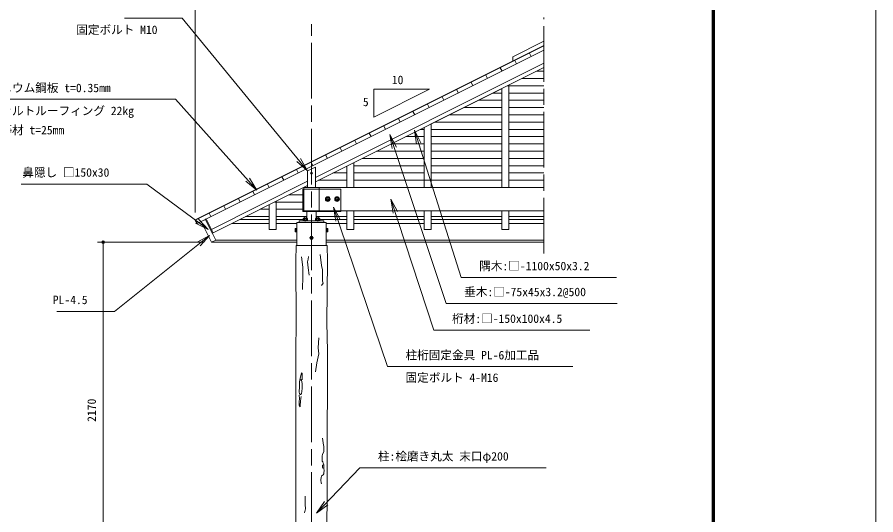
# Model space of a CAD drawing. Units: millimetres at full size, sheet at 1:50, with parts at other scales. Extents: x -1000 to 22000, y -750 to 15600.
# Drawn here: x 12764 to 22000, y 4620 to 9979 of the extents above; entities that cross this region are included whole.
import ezdxf
from ezdxf.enums import TextEntityAlignment as Align

# ---------------------------------------------------------------- set-up
doc = ezdxf.new("R2010")
doc.units = ezdxf.units.MM
doc.header["$LTSCALE"] = 50
doc.linetypes.add('CHAIN', pattern=[18.5, 12, -1.5, 3.5, -1.5])
for name, color, linetype, lineweight in [('D-BMK', 2, 'CHAIN', 13), ('D-STR', 1, 'Continuous', 13), ('D-STR-DIM', 7, 'Continuous', 13), ('D-STR-HTXT', 7, 'Continuous', 13), ('D-STR-TXT', 7, 'Continuous', 13), ('D-TTL', 7, 'Continuous', 70), ('V-nasSTD', 5, 'Continuous', 13)]:
    doc.layers.add(name, color=color, linetype=linetype, lineweight=lineweight)
doc.styles.add('ＭＳ ゴシック', font='')
doc.styles.get('ＭＳ ゴシック').set_extended_font_data('MS Gothic')

# ---------------------------------------------------------------- blocks, each defined once
blk = doc.blocks.new('filled_dot')
at = {"color": 0, "linetype": 'Continuous', "lineweight": -2, "const_width": 1.25}
blk.add_lwpolyline([(-0.625, 0, 1), (0.625, 0, 1)], format="xyb", close=True, dxfattribs=at)
blk = doc.blocks.new('open_arrow')
at = {"color": 0, "linetype": 'Continuous', "lineweight": -2}
blk.add_lwpolyline([(7.5, 1.25), (0, 0), (7.5, -1.25)], dxfattribs=at)

msp = doc.modelspace()

# ---------------------------------------------------------------- linework, layer by layer
at = {"layer": 'D-BMK'}
for p, q in [((15930.19, 3553.11), (15930.19, 9904.27)), ((18430.19, 7433.66), (18430.19, 9974.36))]:
    msp.add_line(p, q, dxfattribs=at)
at = {"layer": 'D-STR'}
for p, q in [((18096.86, 9553.02), (18430.19, 9719.68)), ((14678.7, 7797.35), (18428.7, 9672.35)), ((14680.19, 7794.37), (18430.19, 9669.37)), ((14698.82, 7757.1), (18430.19, 9622.79)), ((18096.86, 9502.7), (18096.86, 9553.02)), ((18117.14, 9512.85), (18135.77, 9475.58)), ((18273.67, 9591.11), (18292.3, 9553.84)), ((15971.86, 8253.87), (18430.19, 9483.03)), ((15971.86, 8207.28), (18430.19, 9436.45)), ((17960.62, 9434.58), (17979.25, 9397.32)), ((17804.09, 9356.32), (17822.72, 9319.05)), ((18351.93, 9397.32), (18430.19, 9397.32)), ((17647.57, 9278.06), (17666.2, 9240.79)), ((18038.88, 9240.79), (18430.19, 9240.79)), ((18051.02, 8144.78), (18051.02, 9246.86)), ((18195.4, 9319.05), (18430.19, 9319.05)), ((15971.86, 8207.28), (17966.8, 9204.75)), ((16599.58, 9203.92), (17199.58, 9203.92)), ((16599.58, 9203.92), (16599.58, 8903.92)), ((16599.58, 8903.92), (17199.58, 9203.92)), ((17491.04, 9199.8), (17509.68, 9162.53)), ((17882.35, 9162.53), (17976.02, 9162.53)), ((17976.02, 9209.36), (17976.02, 8144.78)), ((18051.02, 9162.53), (18430.19, 9162.53)), ((17334.52, 9121.53), (17353.15, 9084.27)), ((17725.83, 9084.27), (17976.02, 9084.27)), ((18051.02, 9084.27), (18430.19, 9084.27)), ((17021.47, 8965.01), (17040.1, 8927.74)), ((17177.99, 9043.27), (17196.63, 9006)), ((17569.3, 9006), (17976.02, 9006)), ((18051.02, 9006), (18430.19, 9006)), ((16864.94, 8886.75), (16883.58, 8849.48)), ((17412.78, 8927.74), (17976.02, 8927.74)), ((18051.02, 8927.74), (18430.19, 8927.74)), ((16708.42, 8808.49), (16727.05, 8771.22)), ((17142.69, 8792.7), (17142.69, 8144.78)), ((17217.69, 8144.78), (17217.69, 8830.2)), ((17256.25, 8849.48), (17976.02, 8849.48)), ((18051.02, 8849.48), (18430.19, 8849.48)), ((16551.89, 8730.22), (16570.53, 8692.96)), ((16943.2, 8692.96), (17142.69, 8692.96)), ((17099.73, 8771.22), (17142.69, 8771.22)), ((17217.69, 8771.22), (17976.02, 8771.22)), ((17217.69, 8692.96), (17976.02, 8692.96)), ((18051.02, 8771.22), (18430.19, 8771.22)), ((18051.02, 8692.96), (18430.19, 8692.96)), ((16395.37, 8651.96), (16414, 8614.69)), ((16786.68, 8614.69), (17142.69, 8614.69)), ((17217.69, 8614.69), (17976.02, 8614.69)), ((18051.02, 8614.69), (18430.19, 8614.69)), ((16238.84, 8573.7), (16257.48, 8536.43)), ((16630.16, 8536.43), (17142.69, 8536.43)), ((17217.69, 8536.43), (17976.02, 8536.43)), ((18051.02, 8536.43), (18430.19, 8536.43)), ((15925.79, 8417.17), (15944.43, 8379.91)), ((16082.32, 8495.44), (16100.95, 8458.17)), ((16384.36, 8144.78), (16384.36, 8413.53)), ((16473.63, 8458.17), (17142.69, 8458.17)), ((17217.69, 8458.17), (17976.02, 8458.17)), ((18051.02, 8458.17), (18430.19, 8458.17)), ((15769.27, 8338.91), (15787.9, 8301.64)), ((16309.36, 8376.03), (16309.36, 8144.78)), ((16384.36, 8379.91), (17142.69, 8379.91)), ((17217.69, 8379.91), (17976.02, 8379.91)), ((18051.02, 8379.91), (18430.19, 8379.91)), ((15612.74, 8260.65), (15631.38, 8223.38)), ((16004.06, 8223.38), (16309.36, 8223.38)), ((16160.58, 8301.64), (16309.36, 8301.64)), ((16384.36, 8301.64), (17142.69, 8301.64)), ((16384.36, 8223.38), (17976.02, 8223.38)), ((17217.69, 8301.64), (17976.02, 8301.64)), ((18051.02, 8301.64), (18430.19, 8301.64)), ((18051.02, 8223.38), (18430.19, 8223.38)), ((14853.11, 7694.49), (15888.52, 8212.2)), ((14871.75, 7657.23), (15888.52, 8165.61)), ((15456.22, 8182.39), (15474.85, 8145.12)), ((16246.86, 8128.11), (15836.86, 8128.11)), ((15836.86, 7884.78), (15836.86, 8128.11)), ((18430.19, 8144.78), (16013.52, 8144.78)), ((16246.86, 8128.11), (16246.86, 7884.78)), ((15299.69, 8104.12), (15318.33, 8066.86)), ((15691.01, 8066.86), (15836.86, 8066.86)), ((16082.11, 8019.78), (16093.66, 8039.78)), ((16093.66, 8039.78), (16116.75, 8039.78)), ((16105.2, 8045.78), (16105.2, 7993.78)), ((16116.75, 8039.78), (16128.3, 8019.78)), ((16182.11, 8019.78), (16193.66, 8039.78)), ((16193.66, 8039.78), (16216.75, 8039.78)), ((16205.2, 8045.78), (16205.2, 7993.78)), ((16216.75, 8039.78), (16228.3, 8019.78)), ((14986.65, 7947.6), (15005.28, 7910.33)), ((15143.17, 8025.86), (15161.8, 7988.59)), ((15534.48, 7988.59), (15836.86, 7988.59)), ((16131.2, 8019.78), (16079.2, 8019.78)), ((16093.66, 7999.78), (16082.11, 8019.78)), ((16116.75, 7999.78), (16093.66, 7999.78)), ((16128.3, 8019.78), (16116.75, 7999.78)), ((16231.2, 8019.78), (16179.2, 8019.78)), ((16193.66, 7999.78), (16182.11, 8019.78)), ((16216.75, 7999.78), (16193.66, 7999.78)), ((16228.3, 8019.78), (16216.75, 7999.78)), ((14830.12, 7869.34), (14848.75, 7832.07)), ((15377.96, 7910.33), (15476.02, 7910.33)), ((15551.02, 7910.33), (15836.86, 7910.33)), ((15836.86, 7884.78), (16246.86, 7884.78)), ((15879.77, 7811.78), (15879.77, 7894.78)), ((15980.61, 7811.78), (15980.61, 7894.78)), ((18430.19, 7894.78), (16013.52, 7894.78)), ((14680.19, 7794.37), (14698.82, 7757.1)), ((15476.02, 7801.83), (15160.94, 7801.83)), ((15221.43, 7832.07), (15476.02, 7832.07)), ((15551.02, 7832.07), (15879.77, 7832.07)), ((15840.43, 7801.83), (15551.02, 7801.83)), ((15888.52, 7790.11), (15838.52, 7790.11)), ((15838.52, 7790.11), (15838.52, 7784.78)), ((15888.52, 7784.78), (15838.52, 7784.78)), ((15840.43, 7809.61), (15844.52, 7811.78)), ((15840.43, 7790.11), (15840.43, 7809.61)), ((15882.52, 7811.78), (15844.52, 7811.78)), ((15851.98, 7790.11), (15851.98, 7809.61)), ((15863.52, 7780.45), (15863.52, 7816.11)), ((15875.07, 7790.11), (15875.07, 7809.61)), ((15886.62, 7809.61), (15882.52, 7811.78)), ((15886.62, 7790.11), (15886.62, 7809.61)), ((15888.52, 7790.11), (15888.52, 7784.78)), ((15971.86, 7790.11), (16021.86, 7790.11)), ((15971.86, 7790.11), (15971.86, 7784.78)), ((15971.86, 7784.78), (16021.86, 7784.78)), ((15973.76, 7809.61), (15977.86, 7811.78)), ((15973.76, 7790.11), (15973.76, 7809.61)), ((15977.86, 7811.78), (16015.86, 7811.78)), ((15980.61, 7832.07), (16309.36, 7832.07)), ((15985.31, 7790.11), (15985.31, 7809.61)), ((15996.86, 7780.45), (15996.86, 7816.11)), ((16008.4, 7790.11), (16008.4, 7809.61)), ((16019.95, 7809.61), (16015.86, 7811.78)), ((16019.95, 7790.11), (16019.95, 7809.61)), ((16309.36, 7801.83), (16019.95, 7801.83)), ((16021.86, 7790.11), (16021.86, 7784.78)), ((16384.36, 7832.07), (17142.69, 7832.07)), ((17142.69, 7801.83), (16384.36, 7801.83)), ((17217.69, 7832.07), (17976.02, 7832.07)), ((17976.02, 7801.83), (17217.69, 7801.83)), ((18051.02, 7832.07), (18430.19, 7832.07)), ((18430.19, 7801.83), (18051.02, 7801.83)), ((15071.5, 7757.1), (15476.02, 7757.1)), ((15551.02, 7757.1), (15771.27, 7757.1)), ((15774.61, 7686.45), (15751.28, 7686.45)), ((15756.28, 7704.73), (15754.61, 7701.49)), ((15754.61, 7701.49), (15754.61, 7671.41)), ((15756.28, 7668.17), (15754.61, 7671.41)), ((15771.28, 7704.73), (15756.28, 7704.73)), ((15771.28, 7695.59), (15756.28, 7695.59)), ((15771.28, 7677.31), (15756.28, 7677.31)), ((15771.28, 7668.17), (15756.28, 7668.17)), ((15771.28, 7704.73), (15771.28, 7668.17)), ((16085.77, 7686.45), (16109.1, 7686.45)), ((16089.1, 7704.73), (16089.1, 7668.17)), ((16089.1, 7704.73), (16104.1, 7704.73)), ((16089.1, 7695.59), (16104.1, 7695.59)), ((16089.1, 7677.31), (16104.1, 7677.31)), ((16089.1, 7668.17), (16104.1, 7668.17)), ((16089.11, 7757.1), (16309.36, 7757.1)), ((16104.1, 7704.73), (16105.77, 7701.49)), ((16104.1, 7668.17), (16105.77, 7671.41)), ((16105.77, 7701.49), (16105.77, 7671.41)), ((16384.36, 7757.1), (17142.69, 7757.1)), ((17217.69, 7757.1), (17976.02, 7757.1)), ((18051.02, 7757.1), (18430.19, 7757.1)), ((14900.07, 7578.22), (15771.27, 7578.22)), ((15950.77, 7603.12), (15909.61, 7603.12)), ((15911.91, 7603.12), (15921.05, 7618.95)), ((15921.05, 7587.28), (15911.91, 7603.12)), ((15921.05, 7618.95), (15939.33, 7618.95)), ((15939.33, 7587.28), (15921.05, 7587.28)), ((15930.19, 7623.7), (15930.19, 7582.53)), ((15939.33, 7618.95), (15948.47, 7603.12)), ((15948.47, 7603.12), (15939.33, 7587.28)), ((16089.11, 7578.22), (18430.19, 7578.22)), ((14855.35, 7555.86), (15771.27, 7555.86)), ((15763.52, 7519.78), (16096.86, 7519.78)), ((16089.11, 7555.86), (18430.19, 7555.86)), ((16049.26, 5446.17), (16058.73, 5369.07)), ((16058.73, 5369.07), (16061.43, 5358.25)), ((16061.43, 5358.25), (16062.79, 5309.56)), ((16049.26, 5270.33), (16046.55, 5255.45)), ((16061.43, 5301.44), (16049.26, 5270.33)), ((16062.79, 5309.56), (16061.43, 5301.44)), ((16046.55, 5255.45), (16046.55, 5237.87)), ((16046.55, 5237.87), (16046.55, 5224.34)), ((16046.55, 5224.34), (16046.55, 5206.76)), ((16046.55, 5206.76), (16046.55, 5198.64)), ((16046.55, 5198.64), (16051.96, 5189.18)), ((16051.96, 5189.18), (16056.02, 5178.35)), ((16056.02, 5178.35), (16060.08, 5168.89)), ((16049.26, 5156.71), (16058.73, 5158.06)), ((16049.26, 5144.54), (16049.26, 5156.71)), ((16049.26, 5131.01), (16049.26, 5144.54)), ((16050.61, 5121.54), (16049.26, 5131.01)), ((16061.43, 5126.95), (16050.61, 5121.54)), ((16058.73, 5158.06), (16061.43, 5149.95)), ((16060.08, 5168.89), (16061.43, 5158.06)), ((16061.43, 5158.06), (16062.79, 5148.6)), ((16061.43, 5149.95), (16062.79, 5140.48)), ((16062.79, 5137.78), (16061.43, 5126.95)), ((16062.79, 5148.6), (16062.79, 5137.78)), ((16062.79, 5140.48), (16062.79, 5131.01)), ((16062.79, 5131.01), (16064.14, 5114.78)), ((16064.14, 5114.78), (16065.49, 5101.25)), ((16065.49, 5089.08), (16064.14, 5079.61)), ((16065.49, 5101.25), (16065.49, 5089.08)), ((16033.03, 5017.39), (16031.68, 5001.16)), ((16031.68, 5001.16), (16031.68, 4984.93)), ((16038.44, 5039.03), (16033.03, 5017.39)), ((16046.55, 5044.44), (16038.44, 5039.03)), ((16056.02, 5051.21), (16046.55, 5044.44)), ((16061.43, 5060.68), (16056.02, 5051.21)), ((16062.79, 5071.5), (16061.43, 5060.68)), ((16064.14, 5079.61), (16062.79, 5071.5)), ((16031.68, 4984.93), (16034.38, 4972.76)), ((16034.38, 4972.76), (16035.73, 4963.29)), ((16035.73, 4963.29), (16038.44, 4952.47))]:
    msp.add_line(p, q, dxfattribs=at)
for points in [[(15971.86, 8365.67), (15888.52, 8324), (15888.52, 8144.78), (15971.86, 8144.78)], [(16013.52, 7894.78), (15846.86, 7894.78), (15846.86, 8144.78), (16013.52, 8144.78)], [(14855.35, 7555.86), (14900.07, 7578.22), (14788.27, 7801.83), (14743.55, 7779.46)], [(14871.75, 7657.23), (14862.8, 7652.75), (14788.27, 7801.83), (14797.21, 7806.3)], [(16089.11, 7769.78), (15771.27, 7769.78), (15771.27, 7519.78), (16089.11, 7519.78)], [(16063.52, 7769.78), (15796.86, 7769.78), (15796.86, 7784.78), (16063.52, 7784.78)]]:
    msp.add_lwpolyline(points, close=True, dxfattribs=at)
for points in [[(15476.02, 7959.36), (15476.02, 7694.49), (15551.02, 7694.49), (15551.02, 7996.86)], [(16309.36, 7894.78), (16309.36, 7694.49), (16384.36, 7694.49), (16384.36, 7894.78)], [(17142.69, 7894.78), (17142.69, 7694.49), (17217.69, 7694.49), (17217.69, 7894.78)], [(17976.02, 7894.78), (17976.02, 7694.49), (18051.02, 7694.49), (18051.02, 7894.78)], [(15763.52, 7519.78), (15760.51, 7357.11), (15766.93, 6690.67), (15760.78, 6383.2), (15760.78, 6019.33), (15763.24, 4883.25), (15762.94, 4103.11)], [(16089.11, 4103.11), (16097.44, 4103.11), (16095.93, 4432.42), (16098.3, 4883.25), (16097, 5483.85), (16100.77, 6019.33), (16100.77, 6383.2), (16094.62, 6690.67), (16101.04, 7357.11), (16096.86, 7519.78)], [(15832.93, 7045.38), (15836, 7189.9), (15836, 7288.29), (15823.7, 7398.98)], [(15905.39, 7200.48), (15893.09, 7280.42), (15886.94, 7344.99), (15893.09, 7372.67), (15896.17, 7403.42)], [(16022.24, 7424.52), (16037.61, 7304.6), (16046.84, 7258.48), (16049.91, 7135.49), (16056.06, 7113.97), (16037.61, 7089.37)], [(15972.8, 6160.73), (15986.64, 6257.59), (16007.39, 6354.44), (16000.47, 6416.71), (16007.39, 6527.4)], [(15830.82, 6075.18), (15828.99, 6116.18), (15828.08, 6141.69), (15823.53, 6150.8), (15811.68, 6102.51), (15803.49, 6077.91)], [(15822.38, 5922.87), (15829.67, 5982.09), (15829.67, 6035.84), (15824.21, 6071.37), (15815.65, 6076.23), (15811.4, 6075.01), (15803.5, 6067.73), (15800.46, 6055.58), (15800.46, 6033.71), (15799.86, 6000.31), (15799.25, 5983.91), (15798.64, 5957.79), (15798.03, 5942), (15801.07, 5926.82), (15806.54, 5915.28), (15816.86, 5916.49), (15820.51, 5921.35)], [(15818.06, 5894.79), (15814.42, 5871.11), (15813.51, 5843.78), (15808.95, 5798.22), (15807.13, 5783.65), (15798.02, 5802.78), (15798.02, 5835.58), (15799.84, 5872.93), (15797.11, 5907.55)], [(15862, 4822.46), (15862, 4791.71), (15862, 4730.22), (15865.08, 4684.1), (15855.85, 4641.05)]]:
    msp.add_lwpolyline(points, dxfattribs=at)
for centre, radius in [((15930.19, 8298.25), 10), ((16105.2, 8019.78), 25), ((16105.2, 8019.78), 18), ((16205.2, 8019.78), 25), ((16205.2, 8019.78), 18), ((15930.19, 7603.12), 14.25)]:
    msp.add_circle(centre, radius, dxfattribs=at)
for centre, radius, start, end in [((15846.2, 7803.66), 8.3, 45.90122, 78.32053), ((15863.54, 7811.78), 15.63, 0, 180), ((15863.52, 7779.93), 31.85, 68.74529, 111.25471), ((15880.84, 7803.66), 8.3, 101.67947, 134.09878), ((15996.84, 7811.78), 15.63, 0, 180), ((15979.54, 7803.66), 8.3, 45.90122, 78.32053), ((15996.86, 7779.93), 31.85, 68.74529, 111.25471), ((16014.18, 7803.66), 8.3, 101.67947, 134.09878), ((15761.18, 7700.16), 6.7, 191.44011, 222.98719), ((15761.18, 7672.74), 6.7, 137.01281, 168.55989), ((15780.52, 7686.45), 25.9, 159.33458, 200.66542), ((16099.2, 7700.16), 6.7, 317.01281, 348.55989), ((16079.86, 7686.45), 25.9, 339.33458, 20.66542), ((16099.2, 7672.74), 6.7, 11.44011, 42.98719)]:
    msp.add_arc(centre, radius, start, end, dxfattribs=at)
at = {"layer": 'D-STR-DIM'}
for p, q in [((14680.19, 7874.37), (14680.19, 11193.25)), ((14680.19, 7874.37), (14680.19, 10835.6)), ((14680.19, 7874.37), (14680.19, 10569.81)), ((14775.35, 7555.86), (13628.87, 7555.86)), ((13688.87, 7555.86), (13688.87, 3936.45))]:
    msp.add_line(p, q, dxfattribs=at)
at = {"layer": 'D-STR-HTXT'}
for points in [[(15888.52, 8324), (14539.8, 9967.02), (14389.8, 9967.02), (13917.72, 9967.02)], [(15343.11, 8116.81), (14468.75, 9094.56), (14318.75, 9094.56), (11893.62, 9094.56)], [(16773.04, 8714.04), (17377.7, 6897.03), (17527.7, 6897.03), (19216.79, 6897.03)], [(17038.67, 8762.86), (17539.83, 7176.09), (17689.83, 7176.09), (19211.4, 7176.09)], [(14818.6, 7692.93), (14157.69, 8181.83), (14007.69, 8181.83), (12805.91, 8181.83)], [(16784.04, 8020.53), (17247.51, 6609.14), (17397.51, 6609.14), (18924.79, 6609.14)], [(16167.81, 7933.5), (16747.17, 6216.5), (16897.17, 6216.5), (18740.44, 6216.5)], [(14834.4, 7628.65), (13810.62, 6811.41), (13660.62, 6811.41), (13191.71, 6811.41)], [(15983.43, 4637.86), (16449.95, 5126.76), (16599.95, 5126.76), (18454.01, 5126.76)]]:
    msp.add_lwpolyline(points, dxfattribs=at)
at = {"layer": 'D-TTL'}
msp.add_lwpolyline([(750, 750), (750, 14100), (20250, 14100), (20250, 750)], close=True, dxfattribs=at)
at = {"layer": 'V-nasSTD'}
msp.add_lwpolyline([(-1000, -750), (-1000, 15600), (22000, 15600), (22000, -750)], close=True, dxfattribs=at)

# ---------------------------------------------------------------- block references
at = {"layer": 'D-STR-DIM', "xscale": 15, "yscale": 15, "rotation": 270}
msp.add_blockref('filled_dot', (13688.87, 7555.86), dxfattribs=at)
at = {"layer": 'D-STR-HTXT', "xscale": 20, "yscale": 20}
for p, rotation in [((16773.04, 8714.04), 288.4), ((17038.67, 8762.86), 287.5), ((15888.52, 8324), 129.4), ((15343.11, 8116.81), 131.8), ((16784.04, 8020.53), 288.2), ((16167.81, 7933.5), 288.6), ((14818.6, 7692.93), 143.5), ((14834.4, 7628.65), 218.6), ((15983.43, 4637.86), 46.3)]:
    msp.add_blockref('open_arrow', p, dxfattribs=dict(at, rotation=rotation))

# ---------------------------------------------------------------- texts
at = {"layer": 'D-STR-DIM', "style": 'ＭＳ ゴシック'}
msp.add_text('2170', height=91.64, rotation=90, dxfattribs=at).set_placement((13519.48, 5746.15), align=Align.TOP_CENTER)
at = {"layer": 'D-STR-HTXT', "style": 'ＭＳ ゴシック'}
for s, p in [('固定ボルト M10', (13399.52, 9889.28)), ('屋根:ガルバニウム鋼板 t=0.35mm', (11896.64, 9263.36)), ('防水:アスファルトルーフィング 22kg', (11896.64, 9016.24)), ('野地板:桧一等材 t=25mm', (11896.64, 8808.85)), ('鼻隠し □150x30', (12819.19, 8352.84)), ('隅木:□-1100x50x3.2', (17734.21, 7345.48)), ('垂木:□-75x45x3.2@500', (17572.09, 7066.41)), ('PL-4.5', (13147.32, 6980.8)), ('桁材:□-150x100x4.5', (17441.9, 6778.53)), ('柱桁固定金具 PL-6加工品', (16941.56, 6385.89)), ('固定ボルト 4-M16', (16941.56, 6143.56)), ('柱:桧磨き丸太 末口φ200', (16644.34, 5296.15))]:
    msp.add_text(s, height=91.64, dxfattribs=at).set_placement(p, align=Align.TOP_LEFT)
at = {"layer": 'D-STR-TXT', "style": 'ＭＳ ゴシック'}
for s, p in [('10', (16793.93, 9349.61)), ('5', (16482.33, 9112.45))]:
    msp.add_text(s, height=91.64, dxfattribs=at).set_placement(p, align=Align.TOP_LEFT)

doc.saveas('drawing.dxf')
